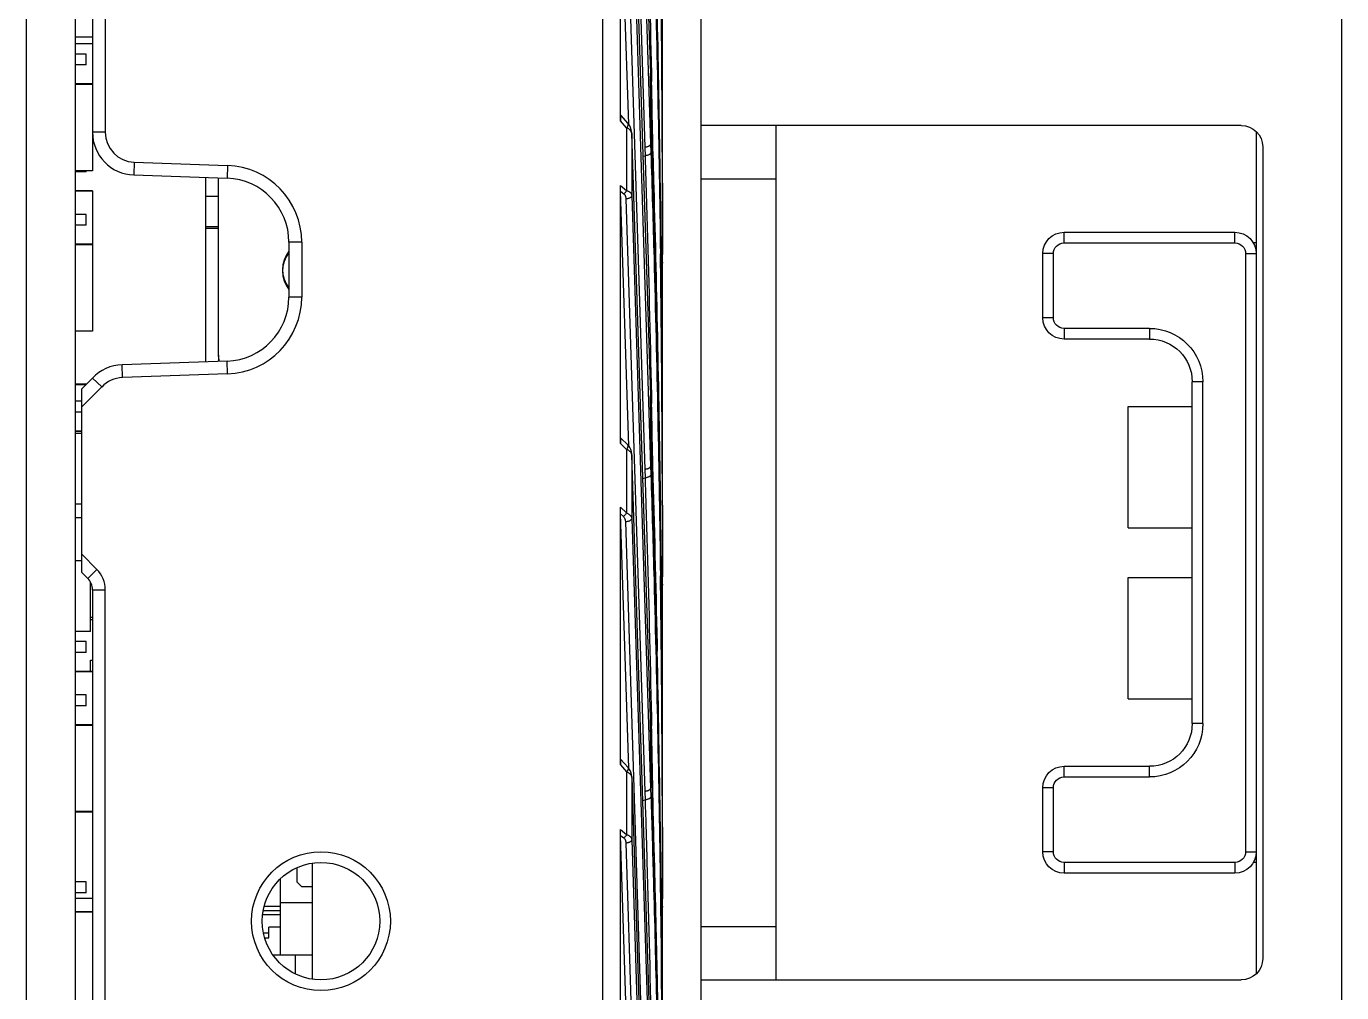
# Model space of a CAD drawing. Header units: millimetres. Extents: x 1409 to 26878, y 589 to 5187.
# Drawn here: x 18727.3 to 18788.9, y 3660.5 to 3705.7 of the extents above; entities that cross this region are included whole.
import ezdxf

# ---------------------------------------------------------------- set-up
doc = ezdxf.new("R2010")
doc.units = ezdxf.units.MM
doc.layers.add('02___PRT_ALL_AXES', color=7, linetype='Continuous')
doc.layers.add('MSBR-1_1', color=7, linetype='Continuous')

# ---------------------------------------------------------------- blocks, each defined once
blk = doc.blocks.new('TDG')
at = {"color": 114, "linetype": 'Continuous', "true_color": 0x139b48}
for p, q in [((21749.797, 6122.613), (21749.797, 6457.613)), ((21779.797, 6122.613), (21779.797, 6457.613)), ((21753.797, 6222.327), (21753.797, 6182.899)), ((21754.497, 6222.613), (21779.797, 6222.613)), ((21776.297, 6222.613), (21776.297, 6182.613)), ((21753.497, 6221.613), (21753.497, 6183.613)), ((21779.797, 6220.113), (21776.297, 6220.113)), ((21762.797, 6217.613), (21754.797, 6217.613)), ((21754.797, 6217.113), (21754.797, 6217.613)), ((21762.797, 6217.113), (21762.797, 6217.613)), ((21753.797, 6217.113), (21753.931, 6217.113)), ((21762.797, 6217.113), (21754.797, 6217.113)), ((21754.297, 6216.613), (21753.797, 6216.613)), ((21754.297, 6216.613), (21754.297, 6188.613)), ((21763.297, 6216.613), (21763.797, 6216.613)), ((21763.297, 6213.613), (21763.297, 6216.613)), ((21763.797, 6213.613), (21763.797, 6216.613)), ((21763.297, 6213.613), (21763.797, 6213.613)), ((21758.797, 6213.113), (21762.797, 6213.113)), ((21758.797, 6213.113), (21758.797, 6212.613)), ((21762.797, 6213.113), (21762.797, 6212.613)), ((21758.797, 6212.613), (21762.797, 6212.613)), ((21756.297, 6210.613), (21756.797, 6210.613)), ((21756.297, 6194.613), (21756.297, 6210.613)), ((21756.797, 6194.613), (21756.797, 6210.613)), ((21756.297, 6194.613), (21756.797, 6194.613)), ((21762.797, 6192.613), (21758.797, 6192.613)), ((21758.797, 6192.113), (21758.797, 6192.613)), ((21762.797, 6192.113), (21758.797, 6192.113)), ((21762.797, 6192.113), (21762.797, 6192.613)), ((21763.297, 6191.613), (21763.797, 6191.613)), ((21763.297, 6188.613), (21763.297, 6191.613)), ((21763.797, 6188.613), (21763.797, 6191.613)), ((21754.297, 6188.613), (21753.797, 6188.613)), ((21763.297, 6188.613), (21763.797, 6188.613)), ((21753.797, 6188.113), (21753.931, 6188.113)), ((21754.797, 6188.113), (21762.797, 6188.113)), ((21754.797, 6188.113), (21754.797, 6187.613)), ((21762.797, 6188.113), (21762.797, 6187.613)), ((21754.797, 6187.613), (21762.797, 6187.613)), ((21779.797, 6185.113), (21776.297, 6185.113)), ((21779.797, 6182.613), (21754.497, 6182.613))]:
    blk.add_line(p, q, dxfattribs=at)
for centre, radius, start, end in [((21754.497, 6221.613), 1, 90, 180), ((21754.797, 6216.613), 1, 90, 180), ((21762.797, 6216.613), 1, 0, 90), ((21754.797, 6216.613), 0.5, 90, 180), ((21762.797, 6216.613), 0.5, 0, 90), ((21762.797, 6213.613), 1, 270, 0), ((21762.797, 6213.613), 0.5, 270, 0), ((21758.797, 6210.613), 2.5, 90, 180), ((21758.797, 6210.613), 2, 90, 180), ((21758.797, 6194.613), 2.5, 180, 270), ((21758.797, 6194.613), 2, 180, 270), ((21762.797, 6191.613), 1, 0, 90), ((21762.797, 6191.613), 0.5, 0, 90), ((21754.797, 6188.613), 1, 180, 270), ((21754.797, 6188.613), 0.5, 180, 270), ((21762.797, 6188.613), 1, 270, 0), ((21762.797, 6188.613), 0.5, 270, 0), ((21754.497, 6183.613), 1, 180, 270)]:
    blk.add_arc(centre, radius, start, end, dxfattribs=at)
at = {"layer": '02___PRT_ALL_AXES', "color": 114, "linetype": 'Continuous', "true_color": 0x139b48}
for p, q in [((21759.797, 6209.453), (21756.797, 6209.453)), ((21759.797, 6203.773), (21759.797, 6209.453)), ((21759.797, 6203.773), (21756.797, 6203.773)), ((21759.797, 6201.453), (21756.797, 6201.453)), ((21759.797, 6195.773), (21759.797, 6201.453)), ((21759.797, 6195.773), (21756.797, 6195.773))]:
    blk.add_line(p, q, dxfattribs=at)
blk = doc.blocks.new('5555')
at = {"color": 7, "linetype": 'Continuous'}
for p, q in [((2254.952, 3834.509), (2254.952, 3497.009)), ((2257.252, 3497.009), (2257.252, 3834.509)), ((2284.752, 3501.965), (2284.752, 3829.553)), ((2281.952, 3532.465), (2281.952, 3799.053)), ((2258.052, 3654.648), (2258.052, 3595.887)), ((2258.652, 3654.648), (2258.652, 3597.69)), ((2283.307, 3627.796), (2284.178, 3600.457)), ((2283.307, 3627.786), (2284.177, 3600.448)), ((2283.033, 3624.718), (2283.916, 3596.983)), ((2283.307, 3624.878), (2284.19, 3597.143)), ((2283.307, 3612.72), (2284.178, 3585.382)), ((2283.307, 3612.711), (2284.177, 3585.372)), ((2282.777, 3598.223), (2282.777, 3610.27)), ((2283.162, 3598.066), (2282.781, 3610.004)), ((2283.307, 3609.803), (2284.19, 3582.068)), ((2283.033, 3609.643), (2283.916, 3581.908)), ((2284.752, 3595.306), (2284.687, 3606.918)), ((2258.052, 3602.137), (2257.252, 3602.137)), ((2258.052, 3601.827), (2257.252, 3601.827)), ((2257.752, 3601.348), (2257.252, 3601.348)), ((2257.752, 3600.84), (2257.752, 3601.348)), ((2257.752, 3600.84), (2257.252, 3600.84)), ((2258.052, 3599.951), (2257.252, 3599.951)), ((2258.052, 3599.926), (2257.252, 3599.926)), ((2284.178, 3600.457), (2284.177, 3600.448)), ((2284.177, 3600.448), (2284.19, 3600.061)), ((2284.19, 3600.061), (2284.178, 3600.457)), ((2284.19, 3600.061), (2284.19, 3600.052)), ((2284.19, 3600.061), (2284.19, 3600.052)), ((2284.19, 3600.061), (2284.19, 3600.052)), ((2284.19, 3600.052), (2284.19, 3597.143)), ((2284.225, 3600.458), (2284.234, 3600.062)), ((2283.066, 3597.903), (2282.777, 3598.223)), ((2283.133, 3598.104), (2282.788, 3598.486)), ((2258.652, 3597.69), (2258.052, 3597.69)), ((2283.066, 3597.903), (2283.066, 3594.966)), ((2284.178, 3570.306), (2283.307, 3597.645)), ((2283.307, 3597.635), (2283.307, 3597.645)), ((2284.177, 3570.297), (2283.307, 3597.635)), ((2283.307, 3597.635), (2283.307, 3594.727)), ((2283.916, 3596.983), (2283.929, 3596.59)), ((2284.19, 3597.143), (2284.202, 3596.75)), ((2260.003, 3596.291), (2259.982, 3595.692)), ((2260.003, 3596.291), (2264.378, 3596.138)), ((2283.821, 3596.564), (2283.929, 3596.59)), ((2258.052, 3595.887), (2257.252, 3595.887)), ((2257.752, 3595.84), (2257.252, 3595.84)), ((2257.752, 3595.84), (2257.752, 3595.887)), ((2259.982, 3595.692), (2264.357, 3595.539)), ((2264.378, 3596.138), (2264.357, 3595.539)), ((2263.352, 3586.944), (2263.352, 3595.574)), ((2263.952, 3587.191), (2263.952, 3595.553)), ((2282.777, 3595.194), (2283.066, 3594.966)), ((2282.777, 3583.12), (2282.777, 3595.194)), ((2284.644, 3595.305), (2284.643, 3595.374)), ((2284.685, 3592.001), (2284.643, 3595.374)), ((2284.685, 3592.001), (2284.644, 3595.305)), ((2284.745, 3595.306), (2284.752, 3592.002)), ((2284.747, 3595.306), (2284.748, 3594.911)), ((2284.752, 3594.911), (2284.752, 3595.306)), ((2258.052, 3594.951), (2257.252, 3594.951)), ((2258.052, 3594.926), (2257.252, 3594.926)), ((2258.052, 3594.951), (2258.052, 3588.387)), ((2263.952, 3594.691), (2263.352, 3594.691)), ((2282.781, 3594.929), (2282.937, 3594.806)), ((2283.161, 3583.016), (2282.781, 3594.929)), ((2283.033, 3594.567), (2283.916, 3566.832)), ((2283.307, 3594.727), (2284.19, 3566.992)), ((2284.748, 3594.911), (2284.752, 3592.002)), ((2257.752, 3593.848), (2257.252, 3593.848)), ((2257.752, 3593.34), (2257.752, 3593.848)), ((2257.752, 3593.34), (2257.252, 3593.34)), ((2263.952, 3593.259), (2263.352, 3593.259)), ((2263.952, 3593.191), (2263.352, 3593.191)), ((2267.852, 3592.541), (2267.252, 3592.541)), ((2267.252, 3592.541), (2267.252, 3589.977)), ((2267.852, 3592.541), (2267.852, 3589.977)), ((2258.052, 3592.451), (2257.252, 3592.451)), ((2258.052, 3592.426), (2257.252, 3592.426)), ((2284.752, 3580.231), (2284.687, 3591.843)), ((2267.852, 3589.977), (2267.252, 3589.977)), ((2258.052, 3588.387), (2257.252, 3588.387)), ((2264.357, 3586.979), (2259.434, 3586.807)), ((2264.378, 3586.38), (2264.357, 3586.979)), ((2259.455, 3586.208), (2259.434, 3586.807)), ((2264.378, 3586.38), (2259.455, 3586.208)), ((2257.752, 3585.902), (2257.252, 3585.902)), ((2257.759, 3585.891), (2257.252, 3585.891)), ((2257.733, 3585.865), (2257.252, 3585.865)), ((2257.552, 3585.684), (2258.052, 3586.184)), ((2257.552, 3584.835), (2258.483, 3585.766)), ((2257.752, 3585.891), (2257.752, 3585.902)), ((2258.052, 3586.184), (2258.483, 3585.766)), ((2257.552, 3577.084), (2257.552, 3585.684)), ((2284.178, 3585.382), (2284.177, 3585.372)), ((2284.177, 3585.372), (2284.19, 3584.986)), ((2284.19, 3584.986), (2284.178, 3585.382)), ((2284.225, 3585.383), (2284.234, 3584.987)), ((2257.552, 3585.098), (2257.252, 3585.098)), ((2257.552, 3584.59), (2257.252, 3584.59)), ((2284.19, 3584.986), (2284.19, 3584.976)), ((2284.19, 3584.986), (2284.19, 3584.976)), ((2284.19, 3584.986), (2284.19, 3584.976)), ((2284.19, 3584.976), (2284.194, 3584.839)), ((2284.19, 3584.976), (2284.194, 3584.839)), ((2284.19, 3584.976), (2284.19, 3582.068)), ((2257.552, 3583.701), (2257.252, 3583.701)), ((2257.552, 3583.676), (2257.252, 3583.676)), ((2257.552, 3583.59), (2257.252, 3583.59)), ((2283.117, 3583.063), (2282.789, 3583.375)), ((2283.066, 3582.846), (2282.777, 3583.12)), ((2283.066, 3582.846), (2283.066, 3579.868)), ((2284.19, 3554.867), (2283.307, 3582.602)), ((2283.307, 3582.593), (2283.307, 3582.602)), ((2284.19, 3554.858), (2283.307, 3582.593)), ((2283.307, 3582.593), (2283.307, 3579.615)), ((2284.19, 3582.068), (2284.202, 3581.675)), ((2283.821, 3581.489), (2283.929, 3581.515)), ((2283.916, 3581.908), (2283.929, 3581.515)), ((2257.552, 3580.288), (2257.252, 3580.288)), ((2284.745, 3580.231), (2284.752, 3576.927)), ((2284.747, 3580.231), (2284.748, 3579.835)), ((2284.752, 3579.835), (2284.752, 3580.231)), ((2257.552, 3579.637), (2257.252, 3579.637)), ((2282.777, 3580.142), (2283.066, 3579.868)), ((2282.777, 3568.072), (2282.777, 3580.142)), ((2282.782, 3579.829), (2282.911, 3579.706)), ((2283.161, 3567.918), (2282.782, 3579.829)), ((2283.307, 3579.615), (2284.19, 3551.88)), ((2284.748, 3579.835), (2284.752, 3576.927)), ((2283.007, 3579.454), (2283.89, 3551.719)), ((2258.257, 3577.228), (2257.552, 3577.933)), ((2257.552, 3577.621), (2257.252, 3577.621)), ((2257.832, 3576.804), (2258.257, 3577.228)), ((2257.832, 3576.804), (2257.552, 3577.084)), ((2257.952, 3574.319), (2257.952, 3576.644)), ((2284.752, 3565.156), (2284.687, 3576.774)), ((2258.052, 3576.273), (2258.652, 3576.273)), ((2258.052, 3576.273), (2258.052, 3534.637)), ((2258.652, 3535.69), (2258.652, 3576.273)), ((2258.052, 3574.976), (2257.952, 3574.976)), ((2257.952, 3574.876), (2258.052, 3574.876)), ((2257.952, 3574.319), (2257.252, 3574.319)), ((2257.752, 3573.848), (2257.252, 3573.848)), ((2257.752, 3573.34), (2257.752, 3573.848)), ((2284.491, 3573.734), (2284.498, 3573.396)), ((2284.491, 3573.734), (2284.498, 3573.396)), ((2257.752, 3573.34), (2257.252, 3573.34)), ((2257.952, 3572.976), (2258.052, 3572.976)), ((2257.952, 3572.451), (2257.952, 3572.976)), ((2258.052, 3572.451), (2257.252, 3572.451)), ((2258.052, 3572.426), (2257.252, 3572.426)), ((2257.752, 3571.348), (2257.252, 3571.348)), ((2257.752, 3570.84), (2257.752, 3571.348)), ((2257.752, 3570.84), (2257.252, 3570.84)), ((2258.052, 3569.951), (2257.252, 3569.951)), ((2258.052, 3569.926), (2257.252, 3569.926)), ((2284.177, 3570.297), (2284.178, 3570.306)), ((2284.19, 3569.91), (2284.177, 3570.297)), ((2284.19, 3569.91), (2284.178, 3570.306)), ((2284.19, 3569.901), (2284.19, 3569.91)), ((2284.19, 3569.901), (2284.19, 3569.91)), ((2284.19, 3569.901), (2284.19, 3569.91)), ((2284.256, 3567.761), (2284.19, 3569.901)), ((2284.252, 3567.761), (2284.19, 3569.901)), ((2284.19, 3569.901), (2284.19, 3566.992)), ((2284.224, 3570.307), (2284.233, 3569.911)), ((2284.225, 3570.307), (2284.234, 3569.911)), ((2282.777, 3568.072), (2283.066, 3567.752)), ((2282.788, 3568.335), (2283.133, 3567.953)), ((2283.066, 3567.752), (2283.066, 3564.815)), ((2283.307, 3567.494), (2283.975, 3546.526)), ((2283.307, 3567.494), (2283.307, 3567.485)), ((2283.307, 3567.485), (2283.974, 3546.517)), ((2283.307, 3567.485), (2283.307, 3564.576)), ((2283.916, 3566.832), (2283.929, 3566.439)), ((2284.19, 3566.992), (2284.202, 3566.599)), ((2283.822, 3566.413), (2283.929, 3566.439)), ((2258.052, 3565.887), (2257.252, 3565.887)), ((2258.052, 3565.865), (2257.252, 3565.865)), ((2282.777, 3565.044), (2283.066, 3564.815)), ((2282.777, 3552.969), (2282.777, 3565.044)), ((2284.745, 3565.156), (2284.752, 3561.851)), ((2284.747, 3565.156), (2284.748, 3564.76)), ((2284.752, 3565.156), (2284.752, 3564.76)), ((2282.781, 3564.778), (2282.937, 3564.655)), ((2283.161, 3552.865), (2282.781, 3564.778)), ((2283.033, 3564.416), (2283.646, 3545.169)), ((2283.307, 3564.576), (2283.92, 3545.329)), ((2284.748, 3564.76), (2284.752, 3561.851)), ((2267.632, 3562.584), (2267.632, 3563.265)), ((2268.352, 3558.042), (2268.352, 3563.476)), ((2257.752, 3562.598), (2257.252, 3562.598)), ((2257.752, 3562.09), (2257.752, 3562.598)), ((2266.852, 3559.184), (2266.852, 3562.741)), ((2267.632, 3562.584), (2267.832, 3562.384)), ((2267.832, 3562.384), (2268.352, 3562.384)), ((2284.679, 3562.342), (2284.684, 3561.844)), ((2284.68, 3562.342), (2284.685, 3561.844)), ((2257.752, 3562.09), (2257.252, 3562.09)), ((2258.052, 3561.827), (2257.252, 3561.827)), ((2284.752, 3550.737), (2284.682, 3562.136)), ((2258.052, 3561.201), (2257.252, 3561.201)), ((2258.052, 3561.176), (2257.252, 3561.176)), ((2266.054, 3561.264), (2266.852, 3561.264)), ((2266.097, 3561.464), (2266.852, 3561.464)), ((2266.852, 3561.634), (2268.352, 3561.634)), ((2266.852, 3561.064), (2266.02, 3561.064)), ((2266.852, 3560.484), (2266.302, 3560.484)), ((2266.302, 3559.984), (2266.302, 3560.484)), ((2266.302, 3560.194), (2266.065, 3560.194)), ((2266.118, 3559.984), (2266.302, 3559.984)), ((2266.499, 3559.184), (2268.352, 3559.184))]:
    blk.add_line(p, q, dxfattribs=at)
for points in [[(2284.687, 3591.843), (2284.499, 3603.531), (2284.19, 3615.136)], [(2284.687, 3576.774), (2284.499, 3588.463), (2284.19, 3600.061)], [(2283.307, 3597.645), (2283.304, 3597.686), (2283.285, 3597.808), (2283.248, 3597.92), (2283.196, 3598.02), (2283.133, 3598.104)], [(2284.682, 3562.136), (2284.494, 3573.606), (2284.19, 3584.986)], [(2283.307, 3582.602), (2283.305, 3582.629), (2283.29, 3582.738), (2283.262, 3582.838), (2283.22, 3582.929), (2283.165, 3583.011), (2283.117, 3583.063)], [(2284.635, 3550.741), (2284.524, 3557.103), (2284.375, 3563.547), (2284.19, 3569.91)], [(2283.307, 3567.494), (2283.305, 3567.524), (2283.291, 3567.631), (2283.263, 3567.729), (2283.225, 3567.82), (2283.174, 3567.902), (2283.133, 3567.953)]]:
    blk.add_lwpolyline(points, dxfattribs=at)
for radius in [3.25, 2.75]:
    blk.add_circle((2268.752, 3560.759), radius, dxfattribs=at)
for centre, radius, start, end in [((1176.426, 3592.005), 1108.326, 0.550317, 0.77916), ((1176.199, 3592.003), 1108.553, 0.170759, 0.550314), ((1176.14, 3594.911), 1108.612, 0.020446, 0.399988), ((1175.893, 3576.777), 1108.585, 0.93229, 1.203557), ((2260.052, 3597.69), 2, 180, 268), ((2260.052, 3597.69), 1.4, 180, 268), ((2264.252, 3592.541), 3.6, 0, 88), ((2264.252, 3592.541), 3, 0, 88), ((2268.352, 3591.259), 1.4, 142.11917, 217.8155), ((2268.352, 3591.191), 1.4, 142.11917, 217.8155), ((1176.426, 3576.929), 1108.326, 0.550317, 0.77916), ((1176.3, 3579.836), 1108.452, 0.399989, 0.628818), ((2264.252, 3589.977), 3, 272, 0), ((2264.252, 3589.977), 3.6, 272, 0), ((2265.952, 3587.259), 2, 180, 188.54619), ((2265.952, 3587.191), 2, 180, 186.58943), ((1176.199, 3576.927), 1108.553, 0.170759, 0.550314), ((1176.14, 3579.835), 1108.612, 0.020446, 0.399988), ((2259.504, 3584.808), 2, 92, 136.54741), ((2259.504, 3584.808), 1.4, 92, 136.84953), ((1175.895, 3561.701), 1108.583, 0.934825, 1.203557), ((1176.482, 3564.763), 1108.27, 0.628828, 0.799623), ((2257.302, 3576.273), 1.35, 0, 45), ((2257.302, 3576.273), 0.75, 0, 45), ((1176.426, 3561.854), 1108.326, 0.550317, 0.77916), ((1176.3, 3564.761), 1108.452, 0.399989, 0.628827), ((1176.923, 3549.694), 1107.829, 0.799593, 1.225927), ((1176.199, 3561.852), 1108.553, 0.170759, 0.550314), ((1176.14, 3564.76), 1108.612, 0.020446, 0.399988), ((1175.931, 3546.627), 1108.547, 0.980386, 1.203566), ((2283.106, 3567.469), 0.201, 4.54675, 7.1541), ((1178.031, 3534.645), 1106.721, 1.511984, 1.714682), ((1176.495, 3549.688), 1108.257, 0.654202, 0.799621), ((1177.592, 3534.634), 1107.16, 1.319181, 1.511986), ((1176.225, 3549.685), 1108.527, 0.054347, 0.628479), ((1177.257, 3534.626), 1107.495, 1.178938, 1.319184)]:
    blk.add_arc(centre, radius, start, end, dxfattribs=at)
for centre, major_axis, ratio, start_param, end_param in [((2282.795, 3598.031), (-0.008, 0.456), 0.03597, -0.04118, 1.135116), ((2282.795, 3582.955), (-0.007, 0.42), 0.039567, -0.038869, 1.167196), ((2282.795, 3567.88), (-0.008, 0.456), 0.03597, -0.04118, 1.135116)]:
    blk.add_ellipse(centre, major_axis=major_axis, ratio=ratio, start_param=start_param, end_param=end_param, dxfattribs=at)
for points, knots in [([(2284.643, 3595.374), (2284.62, 3597.02), (2284.513, 3603.605), (2284.347, 3610.19), (2284.19, 3615.127)], [0, 0, 0, 0, 0.249991, 1, 1, 1, 1]), ([(2283.929, 3611.665), (2283.958, 3610.732), (2284.071, 3606.996), (2284.165, 3603.26), (2284.225, 3600.458)], [0, 0, 0, 0, 0.250008, 1, 1, 1, 1]), ([(2284.202, 3611.825), (2284.254, 3610.174), (2284.448, 3603.567), (2284.582, 3596.958), (2284.65, 3592.001)], [0, 0, 0, 0, 0.250013, 1, 1, 1, 1]), ([(2284.19, 3600.052), (2284.243, 3598.4), (2284.438, 3591.794), (2284.575, 3585.186), (2284.644, 3580.23)], [0, 0, 0, 0, 0.250013, 1, 1, 1, 1]), ([(2283.066, 3597.903), (2283.074, 3597.913), (2283.09, 3597.934), (2283.11, 3597.965), (2283.126, 3597.994), (2283.138, 3598.022), (2283.145, 3598.047), (2283.147, 3598.07), (2283.144, 3598.086), (2283.139, 3598.097), (2283.135, 3598.102), (2283.133, 3598.104)], [0, 0, 0, 0, 0.177781, 0.343274, 0.493701, 0.627259, 0.742963, 0.841273, 0.924881, 0.96303, 1, 1, 1, 1]), ([(2283.234, 3597.787), (2283.224, 3597.798), (2283.201, 3597.82), (2283.161, 3597.851), (2283.116, 3597.879), (2283.083, 3597.895), (2283.066, 3597.903)], [0, 0, 0, 0, 0.224787, 0.466098, 0.724542, 1, 1, 1, 1]), ([(2283.295, 3597.688), (2283.289, 3597.706), (2283.272, 3597.741), (2283.248, 3597.772), (2283.234, 3597.787)], [0, 0, 0, 0, 0.477411, 1, 1, 1, 1]), ([(2283.307, 3597.635), (2283.306, 3597.64), (2283.304, 3597.658), (2283.3, 3597.676), (2283.295, 3597.688)], [0, 0, 0, 0, 0.245957, 1, 1, 1, 1]), ([(2284.19, 3597.143), (2284.189, 3597.133), (2284.184, 3597.113), (2284.166, 3597.084), (2284.14, 3597.058), (2284.106, 3597.035), (2284.066, 3597.015), (2284.019, 3597), (2283.969, 3596.989), (2283.934, 3596.984), (2283.916, 3596.983)], [0, 0, 0, 0, 0.087721, 0.183554, 0.291171, 0.41195, 0.545418, 0.68978, 0.84241, 1, 1, 1, 1]), ([(2284.202, 3596.75), (2284.202, 3596.74), (2284.196, 3596.72), (2284.179, 3596.691), (2284.153, 3596.665), (2284.119, 3596.642), (2284.078, 3596.622), (2284.032, 3596.606), (2283.982, 3596.595), (2283.947, 3596.591), (2283.929, 3596.59)], [0, 0, 0, 0, 0.087716, 0.183532, 0.29113, 0.411898, 0.545364, 0.689735, 0.842384, 1, 1, 1, 1]), ([(2283.929, 3596.59), (2283.958, 3595.656), (2284.071, 3591.921), (2284.165, 3588.185), (2284.225, 3585.383)], [0, 0, 0, 0, 0.250008, 1, 1, 1, 1]), ([(2284.202, 3596.75), (2284.254, 3595.098), (2284.448, 3588.491), (2284.582, 3581.882), (2284.65, 3576.925)], [0, 0, 0, 0, 0.250013, 1, 1, 1, 1]), ([(2283.066, 3594.966), (2283.057, 3594.951), (2283.039, 3594.922), (2283.008, 3594.88), (2282.974, 3594.841), (2282.949, 3594.817), (2282.937, 3594.806)], [0, 0, 0, 0, 0.248018, 0.501621, 0.754402, 1, 1, 1, 1]), ([(2282.937, 3594.806), (2282.955, 3594.792), (2282.977, 3594.765), (2282.998, 3594.726), (2283.015, 3594.685), (2283.028, 3594.632), (2283.032, 3594.589), (2283.033, 3594.567)], [0, 0, 0, 0, 0.256695, 0.382089, 0.506385, 0.753251, 1, 1, 1, 1]), ([(2283.307, 3594.727), (2283.306, 3594.717), (2283.3, 3594.697), (2283.283, 3594.668), (2283.257, 3594.642), (2283.223, 3594.619), (2283.182, 3594.599), (2283.136, 3594.584), (2283.086, 3594.572), (2283.051, 3594.568), (2283.033, 3594.567)], [0, 0, 0, 0, 0.087721, 0.183554, 0.291171, 0.41195, 0.545418, 0.68978, 0.84241, 1, 1, 1, 1]), ([(2283.066, 3594.966), (2283.084, 3594.96), (2283.119, 3594.947), (2283.166, 3594.923), (2283.207, 3594.896), (2283.241, 3594.866), (2283.268, 3594.833), (2283.288, 3594.799), (2283.301, 3594.764), (2283.306, 3594.739), (2283.307, 3594.727)], [0, 0, 0, 0, 0.158904, 0.306341, 0.442472, 0.568149, 0.684741, 0.794091, 0.898356, 1, 1, 1, 1]), ([(2284.752, 3592.002), (2284.752, 3591.993), (2284.749, 3591.974), (2284.736, 3591.947), (2284.715, 3591.923), (2284.697, 3591.909), (2284.687, 3591.902)], [0, 0, 0, 0, 0.219451, 0.453173, 0.711497, 1, 1, 1, 1]), ([(2284.752, 3591.607), (2284.752, 3591.598), (2284.749, 3591.579), (2284.736, 3591.553), (2284.716, 3591.529), (2284.699, 3591.515), (2284.689, 3591.508)], [0, 0, 0, 0, 0.220352, 0.454493, 0.7125, 1, 1, 1, 1]), ([(2284.194, 3584.839), (2284.224, 3583.913), (2284.337, 3580.212), (2284.431, 3576.511), (2284.491, 3573.734)], [0, 0, 0, 0, 0.250008, 1, 1, 1, 1]), ([(2283.066, 3582.846), (2283.074, 3582.857), (2283.089, 3582.879), (2283.107, 3582.913), (2283.121, 3582.946), (2283.131, 3582.976), (2283.135, 3583.003), (2283.135, 3583.028), (2283.13, 3583.045), (2283.124, 3583.056), (2283.12, 3583.061), (2283.117, 3583.063)], [0, 0, 0, 0, 0.174847, 0.338295, 0.487526, 0.620722, 0.736897, 0.836518, 0.922235, 0.961668, 1, 1, 1, 1]), ([(2283.239, 3582.736), (2283.228, 3582.747), (2283.205, 3582.769), (2283.165, 3582.798), (2283.118, 3582.824), (2283.084, 3582.839), (2283.066, 3582.846)], [0, 0, 0, 0, 0.22279, 0.46318, 0.722231, 1, 1, 1, 1]), ([(2283.295, 3582.645), (2283.289, 3582.661), (2283.274, 3582.694), (2283.251, 3582.722), (2283.239, 3582.736)], [0, 0, 0, 0, 0.479464, 1, 1, 1, 1]), ([(2283.307, 3582.593), (2283.306, 3582.597), (2283.304, 3582.615), (2283.3, 3582.632), (2283.295, 3582.645)], [0, 0, 0, 0, 0.247035, 1, 1, 1, 1]), ([(2284.19, 3582.068), (2284.189, 3582.058), (2284.184, 3582.037), (2284.166, 3582.009), (2284.14, 3581.983), (2284.106, 3581.96), (2284.066, 3581.94), (2284.019, 3581.924), (2283.969, 3581.913), (2283.934, 3581.909), (2283.916, 3581.908)], [0, 0, 0, 0, 0.087721, 0.183554, 0.291171, 0.41195, 0.545418, 0.68978, 0.84241, 1, 1, 1, 1]), ([(2284.202, 3581.675), (2284.202, 3581.665), (2284.196, 3581.644), (2284.179, 3581.616), (2284.153, 3581.59), (2284.119, 3581.566), (2284.078, 3581.547), (2284.032, 3581.531), (2283.982, 3581.52), (2283.947, 3581.516), (2283.929, 3581.515)], [0, 0, 0, 0, 0.087716, 0.183532, 0.29113, 0.411898, 0.545364, 0.689735, 0.842384, 1, 1, 1, 1]), ([(2283.929, 3581.515), (2283.958, 3580.581), (2284.071, 3576.845), (2284.165, 3573.11), (2284.225, 3570.307)], [0, 0, 0, 0, 0.250008, 1, 1, 1, 1]), ([(2284.202, 3581.675), (2284.254, 3580.023), (2284.448, 3573.416), (2284.582, 3566.807), (2284.65, 3561.85)], [0, 0, 0, 0, 0.250013, 1, 1, 1, 1]), ([(2283.066, 3579.868), (2283.055, 3579.852), (2283.033, 3579.823), (2282.995, 3579.78), (2282.954, 3579.741), (2282.925, 3579.717), (2282.911, 3579.706)], [0, 0, 0, 0, 0.2472, 0.501422, 0.754923, 1, 1, 1, 1]), ([(2282.911, 3579.706), (2282.928, 3579.69), (2282.957, 3579.652), (2282.985, 3579.588), (2283.002, 3579.521), (2283.006, 3579.476), (2283.007, 3579.454)], [0, 0, 0, 0, 0.258335, 0.508784, 0.755281, 1, 1, 1, 1]), ([(2283.307, 3579.615), (2283.306, 3579.604), (2283.3, 3579.582), (2283.28, 3579.552), (2283.251, 3579.525), (2283.214, 3579.501), (2283.169, 3579.482), (2283.118, 3579.467), (2283.064, 3579.457), (2283.026, 3579.454), (2283.007, 3579.454)], [0, 0, 0, 0, 0.086537, 0.181841, 0.289731, 0.411392, 0.545953, 0.691123, 0.84375, 1, 1, 1, 1]), ([(2283.066, 3579.868), (2283.084, 3579.861), (2283.118, 3579.846), (2283.166, 3579.819), (2283.206, 3579.79), (2283.24, 3579.758), (2283.267, 3579.724), (2283.288, 3579.688), (2283.301, 3579.652), (2283.306, 3579.627), (2283.307, 3579.615)], [0, 0, 0, 0, 0.157952, 0.305104, 0.441527, 0.567855, 0.685181, 0.795012, 0.899209, 1, 1, 1, 1]), ([(2284.752, 3576.927), (2284.752, 3576.918), (2284.749, 3576.899), (2284.736, 3576.872), (2284.715, 3576.847), (2284.697, 3576.833), (2284.687, 3576.827)], [0, 0, 0, 0, 0.219463, 0.45319, 0.711509, 1, 1, 1, 1]), ([(2284.752, 3576.531), (2284.752, 3576.522), (2284.749, 3576.504), (2284.736, 3576.478), (2284.716, 3576.453), (2284.699, 3576.439), (2284.689, 3576.433)], [0, 0, 0, 0, 0.22034, 0.454477, 0.712488, 1, 1, 1, 1]), ([(2283.133, 3567.953), (2283.135, 3567.951), (2283.139, 3567.946), (2283.144, 3567.935), (2283.147, 3567.919), (2283.145, 3567.897), (2283.138, 3567.871), (2283.126, 3567.843), (2283.11, 3567.814), (2283.09, 3567.783), (2283.074, 3567.762), (2283.066, 3567.752)], [0, 0, 0, 0, 0.03697, 0.075119, 0.158727, 0.257037, 0.372741, 0.506299, 0.656725, 0.822218, 1, 1, 1, 1]), ([(2283.066, 3567.752), (2283.083, 3567.744), (2283.115, 3567.729), (2283.159, 3567.702), (2283.198, 3567.672), (2283.22, 3567.651), (2283.231, 3567.64)], [0, 0, 0, 0, 0.274629, 0.53282, 0.774432, 1, 1, 1, 1]), ([(2283.231, 3567.64), (2283.241, 3567.629), (2283.26, 3567.606), (2283.283, 3567.57), (2283.298, 3567.532), (2283.304, 3567.506), (2283.306, 3567.494)], [0, 0, 0, 0, 0.274286, 0.529951, 0.770403, 1, 1, 1, 1]), ([(2284.19, 3566.992), (2284.189, 3566.983), (2284.184, 3566.962), (2284.166, 3566.934), (2284.14, 3566.907), (2284.106, 3566.884), (2284.066, 3566.865), (2284.019, 3566.849), (2283.969, 3566.838), (2283.934, 3566.834), (2283.916, 3566.832)], [0, 0, 0, 0, 0.087721, 0.183554, 0.291171, 0.41195, 0.545418, 0.68978, 0.84241, 1, 1, 1, 1]), ([(2284.202, 3566.599), (2284.202, 3566.589), (2284.196, 3566.569), (2284.179, 3566.54), (2284.153, 3566.514), (2284.119, 3566.491), (2284.078, 3566.471), (2284.032, 3566.456), (2283.982, 3566.445), (2283.947, 3566.44), (2283.929, 3566.439)], [0, 0, 0, 0, 0.087716, 0.183532, 0.29113, 0.411898, 0.545364, 0.689735, 0.842384, 1, 1, 1, 1]), ([(2283.929, 3566.439), (2283.959, 3565.475), (2284.076, 3561.619), (2284.172, 3557.761), (2284.233, 3554.868)], [0, 0, 0, 0, 0.250008, 1, 1, 1, 1]), ([(2284.202, 3566.599), (2284.244, 3565.291), (2284.399, 3560.057), (2284.518, 3554.823), (2284.586, 3550.897)], [0, 0, 0, 0, 0.250011, 1, 1, 1, 1]), ([(2283.066, 3564.815), (2283.057, 3564.8), (2283.039, 3564.771), (2283.008, 3564.729), (2282.974, 3564.69), (2282.949, 3564.666), (2282.937, 3564.655)], [0, 0, 0, 0, 0.248018, 0.501621, 0.754402, 1, 1, 1, 1]), ([(2283.066, 3564.815), (2283.084, 3564.809), (2283.119, 3564.796), (2283.166, 3564.772), (2283.207, 3564.745), (2283.241, 3564.715), (2283.268, 3564.683), (2283.288, 3564.648), (2283.301, 3564.613), (2283.306, 3564.588), (2283.307, 3564.576)], [0, 0, 0, 0, 0.158904, 0.306341, 0.442472, 0.568149, 0.684741, 0.794091, 0.898356, 1, 1, 1, 1]), ([(2282.937, 3564.655), (2282.955, 3564.641), (2282.977, 3564.614), (2282.998, 3564.575), (2283.015, 3564.535), (2283.028, 3564.482), (2283.032, 3564.438), (2283.033, 3564.416)], [0, 0, 0, 0, 0.256695, 0.382089, 0.506385, 0.753251, 1, 1, 1, 1]), ([(2283.307, 3564.576), (2283.306, 3564.566), (2283.3, 3564.546), (2283.283, 3564.518), (2283.257, 3564.491), (2283.223, 3564.468), (2283.182, 3564.448), (2283.136, 3564.433), (2283.086, 3564.422), (2283.051, 3564.418), (2283.033, 3564.416)], [0, 0, 0, 0, 0.087721, 0.183554, 0.291171, 0.41195, 0.545418, 0.68978, 0.84241, 1, 1, 1, 1]), ([(2284.65, 3561.85), (2284.662, 3560.937), (2284.707, 3557.286), (2284.734, 3553.635), (2284.744, 3550.897)], [0, 0, 0, 0, 0.250003, 1, 1, 1, 1]), ([(2284.752, 3561.851), (2284.752, 3561.842), (2284.749, 3561.823), (2284.735, 3561.796), (2284.714, 3561.771), (2284.695, 3561.757), (2284.685, 3561.75)], [0, 0, 0, 0, 0.218947, 0.452436, 0.710939, 1, 1, 1, 1]), ([(2284.752, 3561.456), (2284.752, 3561.447), (2284.749, 3561.428), (2284.736, 3561.401), (2284.715, 3561.377), (2284.697, 3561.363), (2284.688, 3561.356)], [0, 0, 0, 0, 0.219711, 0.453553, 0.711785, 1, 1, 1, 1])]:
    blk.add_open_spline(points, degree=3, knots=knots, dxfattribs=at)
at = {"layer": 'MSBR-1_1', "color": 7, "linetype": 'Continuous'}
blk.add_line((2267.552, 3558.289), (2267.552, 3559.184), dxfattribs=at)
blk = doc.blocks.new('*U162')
blk.add_blockref('5555', (-2270.402, -3671.759))
blk = doc.blocks.new('*U163')
at = {"color": 0, "linetype": 'ByBlock', "lineweight": -2, "transparency": 16777216}
blk.add_blockref('*U162', (0, 1350), dxfattribs=at)

msp = doc.modelspace()

# ---------------------------------------------------------------- block references
msp.add_blockref('*U163', (18742.7511, 2424.8499))
at = {"xscale": -1}
msp.add_blockref('TDG', (40538.6981, -2521.5128), dxfattribs=at)

doc.saveas('drawing.dxf')
